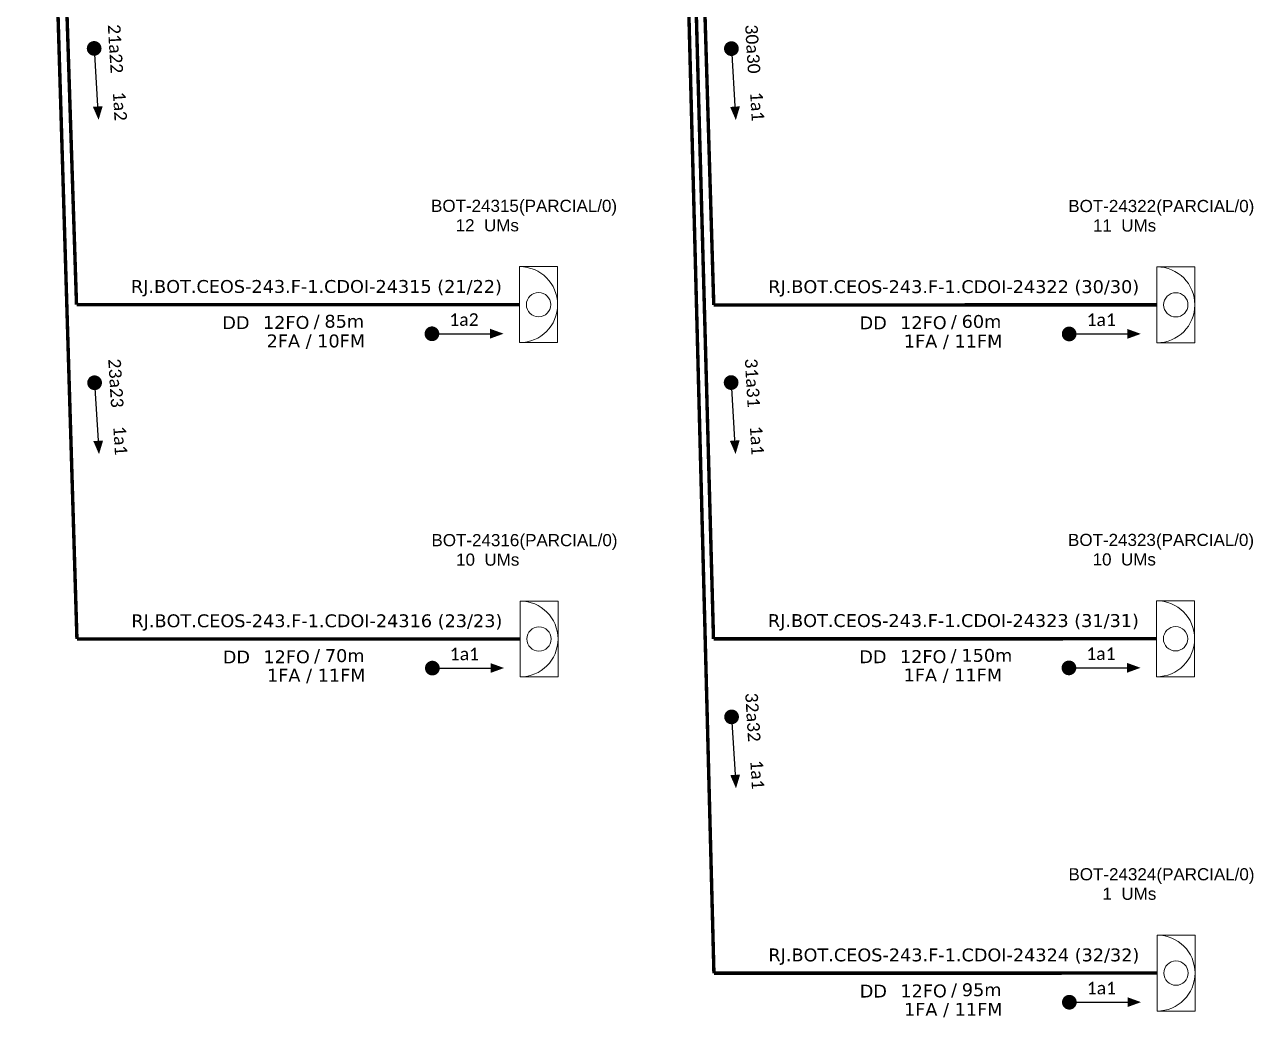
# Model space of a CAD drawing. Header units: metres. Extents: x -1434 to -593, y 563 to 1157.
# Drawn here: x -1179.2 to -1083.2, y 698.2 to 775.8 of the extents above; entities that cross this region are included whole.
import ezdxf
from ezdxf.enums import TextEntityAlignment as Align

# ---------------------------------------------------------------- set-up
doc = ezdxf.new("R2010")
doc.units = ezdxf.units.M
for name, color, linetype, lineweight in [("20.0-LEGENDA DOS CDO'S", 1, 'Continuous', 0), ('20.1-CDO_INTERIOR', 1, 'Continuous', 0), ('40.1-ETIQUETAS', 1, 'Continuous', 20)]:
    doc.layers.add(name, color=color, linetype=linetype, lineweight=lineweight)
doc.layers.add('CAP a instalar', color=1, linetype='Continuous')
doc.layers.add('SETA', color=7, linetype='Continuous')
doc.styles.add('ARIAL', font='arial.ttf')
doc.styles.add('siredit', font='verdana.ttf')
doc.styles.get("Standard").update_dxf_attribs({"font": 'arial.ttf'})

# ---------------------------------------------------------------- blocks, each defined once
blk = doc.blocks.new('CDOI_INT')
at = {"layer": '20.1-CDO_INTERIOR', "color": 0, "lineweight": 18}
blk.add_lwpolyline([(4.25, -4.25), (4.25, 4.25), (0, 4.25), (0, -4.25)], close=True, dxfattribs=at)
blk.add_circle((2.12, 0), 1.36, dxfattribs=at)
blk.add_arc((0, 0), 4.25, 270, 90, dxfattribs=at)
at = {"layer": "20.0-LEGENDA DOS CDO'S", "color": 0, "style": 'ARIAL'}
for tag, p in [('CDO_N', (-0.08, 10.38)), ('SPLITER_1', (21.18, 10.38)), ('SPLITER_2', (21.19, 8.68)), ('SURVEY', (-0.08, 8.2)), ('SAP', (-0.08, 6.23)), ('1:XX', (5.94, -2.22)), ('UMS', (5.94, -4.24))]:
    blk.add_attdef(tag, p, '', height=1.36, dxfattribs=at)
blk.add_attdef('FIBRAS_UTILIZADAS', text='', height=1.36, dxfattribs=at).set_placement((15.34, 10.38), align=Align.CENTER)
blk = doc.blocks.new('ETIQUETA_RS5F')
at = {"layer": '40.1-ETIQUETAS', "color": 0, "style": 'siredit'}
blk.add_text('/', height=1.5, dxfattribs=at).set_placement((1.55, -1.95), align=Align.MIDDLE_RIGHT)
for tag, p in [('ETIQUETA_R_PRIMARIA', (1.18, 4.1)), ('ETIQUETA_R_SECUNDARIA', (1.18, 2.1)), ('F_ATIVAS/F_MORTAS', (1.11, -4.24))]:
    blk.add_attdef(tag, text='', height=1.5, dxfattribs=at).set_placement(p, align=Align.MIDDLE_CENTER)
for tag, p in [('TIPO_CABO', (-6.62, -2.12)), ('CAP_CABO', (0.37, -2.09))]:
    blk.add_attdef(tag, text='', height=1.5, dxfattribs=at).set_placement(p, align=Align.MIDDLE_RIGHT)
blk.add_attdef('METROS', text='', height=1.5, dxfattribs=at).set_placement((2.11, -1.95), align=Align.MIDDLE_LEFT)
for tag, p in [('FUSÃO_1', (0.82, -8.39)), ('FUSÃO_2', (0.82, -10.6)), ('FUSÃO_3', (0.82, -12.93)), ('FUSÃO_4', (0.82, -15.14)), ('FUSÃO_5', (0.82, -17.16))]:
    blk.add_attdef(tag, text='', height=1.5, dxfattribs=at).set_placement(p, align=Align.CENTER)

msp = doc.modelspace()

# ---------------------------------------------------------------- linework, layer by layer
at = {"const_width": 0.575}
for points in [[(-1173.783, 774.215, 1), (-1173.749, 773.642, 1)], [(-1123.99, 774.2, 1), (-1123.955, 773.626, 1)], [(-1147.66, 751.62, 1), (-1147.085, 751.62, 1)], [(-1097.866, 751.604, 1), (-1097.291, 751.604, 1)], [(-1173.75, 748.077, 1), (-1173.715, 747.503, 1)], [(-1124.01, 748.094, 1), (-1123.975, 747.52, 1)], [(-1147.627, 725.481, 1), (-1147.052, 725.481, 1)], [(-1097.886, 725.498, 1), (-1097.311, 725.498, 1)], [(-1123.976, 721.955, 1), (-1123.941, 721.381, 1)], [(-1097.853, 699.359, 1), (-1097.278, 699.359, 1)]]:
    msp.add_lwpolyline(points, format="xyb", close=True, dxfattribs=at)
at = {"layer": 'CAP a instalar', "color": 8, "ltscale": 7, "const_width": 0.268}
for points in [[(-1175.112, 727.751), (-1179.069, 858.323)], [(-1175.145, 753.889), (-1178.569, 858.323)], [(-1125.338, 701.629), (-1129.428, 858.34)], [(-1125.371, 727.768), (-1128.965, 858.34)], [(-1125.351, 753.874), (-1128.51, 858.34)], [(-1175.145, 753.889), (-1140.527, 753.898)], [(-1125.351, 753.874), (-1090.733, 753.883)], [(-1175.112, 727.751), (-1140.494, 727.76)], [(-1125.371, 727.768), (-1090.753, 727.776)], [(-1125.338, 701.629), (-1090.72, 701.638)]]:
    msp.add_lwpolyline(points, dxfattribs=at)
at = {"layer": 'SETA'}
for points in [[(-1173.766, 773.928), (-1173.467, 768.996)], [(-1123.972, 773.913), (-1123.674, 768.981)], [(-1147.373, 751.62), (-1142.431, 751.62)], [(-1097.579, 751.604), (-1092.637, 751.604)], [(-1173.733, 747.79), (-1173.434, 742.857)], [(-1123.992, 747.807), (-1123.694, 742.874)], [(-1147.339, 725.481), (-1142.398, 725.481)], [(-1097.599, 725.498), (-1092.657, 725.498)], [(-1123.959, 721.668), (-1123.66, 716.736)], [(-1097.565, 699.359), (-1092.624, 699.359)]]:
    msp.add_lwpolyline(points, dxfattribs=at)
for points in [[(-1173.101, 769.415), (-1173.42, 768.341), (-1173.866, 769.369)], [(-1123.307, 769.4), (-1123.626, 768.326), (-1124.072, 769.354)], [(-1142.828, 752.01), (-1141.774, 751.627), (-1142.828, 751.244)], [(-1093.034, 751.995), (-1091.981, 751.612), (-1093.034, 751.229)], [(-1173.068, 743.277), (-1173.387, 742.202), (-1173.833, 743.231)], [(-1123.327, 743.294), (-1123.646, 742.219), (-1124.092, 743.247)], [(-1142.794, 725.872), (-1141.741, 725.489), (-1142.794, 725.105)], [(-1093.054, 725.889), (-1092.001, 725.506), (-1093.054, 725.122)], [(-1123.294, 717.155), (-1123.613, 716.081), (-1124.059, 717.109)], [(-1093.02, 699.75), (-1091.967, 699.367), (-1093.02, 698.984)]]:
    msp.add_solid(points, dxfattribs=at)

# ---------------------------------------------------------------- block references
at = {"layer": '20.1-CDO_INTERIOR', "color": 8, "ltscale": 11}
ref = msp.add_blockref('CDOI_INT', (-1140.522, 753.898), dxfattribs=dict(at, xscale=0.6986235969646043, yscale=0.6986235969646043, zscale=0.6986235969646043))
ref.add_attrib('CDO_N', 'BOT-24315', dxfattribs={"layer": "20.0-LEGENDA DOS CDO'S", "color": 8, "height": 0.9503, "style": 'ARIAL'}).set_placement((-1140.58, 761.15), align=Align.RIGHT)
ref.add_attrib('FIBRAS_UTILIZADAS', '    (PARCIAL/0)', dxfattribs={"layer": "20.0-LEGENDA DOS CDO'S", "color": 8, "height": 0.94842, "style": 'ARIAL'}).set_placement((-1137.472, 761.15), align=Align.CENTER)
ref.add_attrib('SURVEY', '12  UMs', dxfattribs={"layer": "20.0-LEGENDA DOS CDO'S", "color": 8, "height": 0.9503, "style": 'ARIAL'}).set_placement((-1140.577, 759.627), align=Align.RIGHT)
ref = msp.add_blockref('CDOI_INT', (-1090.728, 753.883), dxfattribs=dict(at, xscale=0.6986235969646043, yscale=0.6986235969646043, zscale=0.6986235969646043))
ref.add_attrib('CDO_N', 'BOT-24322', dxfattribs={"layer": "20.0-LEGENDA DOS CDO'S", "color": 8, "height": 0.9503, "style": 'ARIAL'}).set_placement((-1090.786, 761.135), align=Align.RIGHT)
ref.add_attrib('FIBRAS_UTILIZADAS', '    (PARCIAL/0)', dxfattribs={"layer": "20.0-LEGENDA DOS CDO'S", "color": 8, "height": 0.94842, "style": 'ARIAL'}).set_placement((-1087.678, 761.135), align=Align.CENTER)
ref.add_attrib('SURVEY', '11  UMs', dxfattribs={"layer": "20.0-LEGENDA DOS CDO'S", "color": 8, "height": 0.9503, "style": 'ARIAL'}).set_placement((-1090.783, 759.612), align=Align.RIGHT)
ref = msp.add_blockref('CDOI_INT', (-1140.489, 727.759), dxfattribs=dict(at, xscale=0.6986235969646043, yscale=0.6986235969646043, zscale=0.6986235969646043))
ref.add_attrib('CDO_N', 'BOT-24316', dxfattribs={"layer": "20.0-LEGENDA DOS CDO'S", "color": 8, "height": 0.9503, "style": 'ARIAL'}).set_placement((-1140.547, 735.012), align=Align.RIGHT)
ref.add_attrib('FIBRAS_UTILIZADAS', '    (PARCIAL/0)', dxfattribs={"layer": "20.0-LEGENDA DOS CDO'S", "color": 8, "height": 0.94842, "style": 'ARIAL'}).set_placement((-1137.438, 735.012), align=Align.CENTER)
ref.add_attrib('SURVEY', '10  UMs', dxfattribs={"layer": "20.0-LEGENDA DOS CDO'S", "color": 8, "height": 0.9503, "style": 'ARIAL'}).set_placement((-1140.543, 733.488), align=Align.RIGHT)
ref = msp.add_blockref('CDOI_INT', (-1090.748, 727.776), dxfattribs=dict(at, xscale=0.6986235969646043, yscale=0.6986235969646043, zscale=0.6986235969646043))
ref.add_attrib('CDO_N', 'BOT-24323', dxfattribs={"layer": "20.0-LEGENDA DOS CDO'S", "color": 8, "height": 0.9503, "style": 'ARIAL'}).set_placement((-1090.806, 735.029), align=Align.RIGHT)
ref.add_attrib('FIBRAS_UTILIZADAS', '    (PARCIAL/0)', dxfattribs={"layer": "20.0-LEGENDA DOS CDO'S", "color": 8, "height": 0.94842, "style": 'ARIAL'}).set_placement((-1087.698, 735.029), align=Align.CENTER)
ref.add_attrib('SURVEY', '10  UMs', dxfattribs={"layer": "20.0-LEGENDA DOS CDO'S", "color": 8, "height": 0.9503, "style": 'ARIAL'}).set_placement((-1090.803, 733.505), align=Align.RIGHT)
ref = msp.add_blockref('CDOI_INT', (-1090.715, 701.638), dxfattribs=dict(at, xscale=0.6986235969646043, yscale=0.6986235969646043, zscale=0.6986235969646043))
ref.add_attrib('CDO_N', 'BOT-24324', dxfattribs={"layer": "20.0-LEGENDA DOS CDO'S", "color": 8, "height": 0.9503, "style": 'ARIAL'}).set_placement((-1090.773, 708.89), align=Align.RIGHT)
ref.add_attrib('FIBRAS_UTILIZADAS', '    (PARCIAL/0)', dxfattribs={"layer": "20.0-LEGENDA DOS CDO'S", "color": 8, "height": 0.94842, "style": 'ARIAL'}).set_placement((-1087.664, 708.89), align=Align.CENTER)
ref.add_attrib('SURVEY', '1  UMs', dxfattribs={"layer": "20.0-LEGENDA DOS CDO'S", "color": 8, "height": 0.9503, "style": 'ARIAL'}).set_placement((-1090.769, 707.367), align=Align.RIGHT)
at = {"layer": '40.1-ETIQUETAS', "color": 8}
ref = msp.add_blockref('ETIQUETA_RS5F', (-1157.19, 753.908), dxfattribs=dict(at, xscale=0.6704489508658391, yscale=0.6704489508658391, zscale=0.6704489508658391))
ref.add_attrib('ETIQUETA_R_SECUNDARIA', 'RJ.BOT.CEOS-243.F-1.CDOI-24315 (21/22)', dxfattribs={"color": 0, "height": 1.00567, "style": 'siredit'}).set_placement((-1156.397, 755.319), align=Align.MIDDLE_CENTER)
ref.add_attrib('TIPO_CABO', 'DD', dxfattribs={"color": 0, "height": 1.0057, "style": 'siredit'}).set_placement((-1161.626, 752.49), align=Align.MIDDLE_RIGHT)
ref.add_attrib('CAP_CABO', '12FO', dxfattribs={"color": 0, "height": 1.0057, "style": 'siredit'}).set_placement((-1156.945, 752.505), align=Align.MIDDLE_RIGHT)
ref.add_attrib('METROS', '85m', dxfattribs={"color": 0, "height": 1.0057, "style": 'siredit'}).set_placement((-1155.774, 752.598), align=Align.MIDDLE_LEFT)
ref.add_attrib('F_ATIVAS/F_MORTAS', '2FA / 10FM', dxfattribs={"color": 0, "height": 1.0057, "style": 'siredit'}).set_placement((-1156.445, 751.062), align=Align.MIDDLE_CENTER)
ref = msp.add_blockref('ETIQUETA_RS5F', (-1107.397, 753.893), dxfattribs=dict(at, xscale=0.6704489508658391, yscale=0.6704489508658391, zscale=0.6704489508658391))
ref.add_attrib('ETIQUETA_R_SECUNDARIA', 'RJ.BOT.CEOS-243.F-1.CDOI-24322 (30/30)', dxfattribs={"color": 0, "height": 1.00567, "style": 'siredit'}).set_placement((-1106.603, 755.304), align=Align.MIDDLE_CENTER)
ref.add_attrib('TIPO_CABO', 'DD', dxfattribs={"color": 0, "height": 1.0057, "style": 'siredit'}).set_placement((-1111.832, 752.475), align=Align.MIDDLE_RIGHT)
ref.add_attrib('CAP_CABO', '12FO', dxfattribs={"color": 0, "height": 1.0057, "style": 'siredit'}).set_placement((-1107.151, 752.49), align=Align.MIDDLE_RIGHT)
ref.add_attrib('METROS', '60m', dxfattribs={"color": 0, "height": 1.0057, "style": 'siredit'}).set_placement((-1105.981, 752.583), align=Align.MIDDLE_LEFT)
ref.add_attrib('F_ATIVAS/F_MORTAS', '1FA / 11FM', dxfattribs={"color": 0, "height": 1.0057, "style": 'siredit'}).set_placement((-1106.651, 751.047), align=Align.MIDDLE_CENTER)
ref = msp.add_blockref('ETIQUETA_RS5F', (-1157.157, 727.77), dxfattribs=dict(at, xscale=0.6704489508658391, yscale=0.6704489508658391, zscale=0.6704489508658391))
ref.add_attrib('ETIQUETA_R_SECUNDARIA', 'RJ.BOT.CEOS-243.F-1.CDOI-24316 (23/23)', dxfattribs={"color": 0, "height": 1.00567, "style": 'siredit'}).set_placement((-1156.364, 729.181), align=Align.MIDDLE_CENTER)
ref.add_attrib('TIPO_CABO', 'DD', dxfattribs={"color": 0, "height": 1.0057, "style": 'siredit'}).set_placement((-1161.592, 726.352), align=Align.MIDDLE_RIGHT)
ref.add_attrib('CAP_CABO', '12FO', dxfattribs={"color": 0, "height": 1.0057, "style": 'siredit'}).set_placement((-1156.911, 726.367), align=Align.MIDDLE_RIGHT)
ref.add_attrib('METROS', '70m', dxfattribs={"color": 0, "height": 1.0057, "style": 'siredit'}).set_placement((-1155.741, 726.46), align=Align.MIDDLE_LEFT)
ref.add_attrib('F_ATIVAS/F_MORTAS', '1FA / 11FM', dxfattribs={"color": 0, "height": 1.0057, "style": 'siredit'}).set_placement((-1156.412, 724.924), align=Align.MIDDLE_CENTER)
ref = msp.add_blockref('ETIQUETA_RS5F', (-1107.417, 727.787), dxfattribs=dict(at, xscale=0.6704489508658391, yscale=0.6704489508658391, zscale=0.6704489508658391))
ref.add_attrib('ETIQUETA_R_SECUNDARIA', 'RJ.BOT.CEOS-243.F-1.CDOI-24323 (31/31)', dxfattribs={"color": 0, "height": 1.00567, "style": 'siredit'}).set_placement((-1106.623, 729.198), align=Align.MIDDLE_CENTER)
ref.add_attrib('TIPO_CABO', 'DD', dxfattribs={"color": 0, "height": 1.0057, "style": 'siredit'}).set_placement((-1111.852, 726.369), align=Align.MIDDLE_RIGHT)
ref.add_attrib('CAP_CABO', '12FO', dxfattribs={"color": 0, "height": 1.0057, "style": 'siredit'}).set_placement((-1107.171, 726.383), align=Align.MIDDLE_RIGHT)
ref.add_attrib('METROS', '150m', dxfattribs={"color": 0, "height": 1.0057, "style": 'siredit'}).set_placement((-1106.001, 726.477), align=Align.MIDDLE_LEFT)
ref.add_attrib('F_ATIVAS/F_MORTAS', '1FA / 11FM', dxfattribs={"color": 0, "height": 1.0057, "style": 'siredit'}).set_placement((-1106.671, 724.941), align=Align.MIDDLE_CENTER)
ref = msp.add_blockref('ETIQUETA_RS5F', (-1107.383, 701.648), dxfattribs=dict(at, xscale=0.6704489508658391, yscale=0.6704489508658391, zscale=0.6704489508658391))
ref.add_attrib('ETIQUETA_R_SECUNDARIA', 'RJ.BOT.CEOS-243.F-1.CDOI-24324 (32/32)', dxfattribs={"color": 0, "height": 1.00567, "style": 'siredit'}).set_placement((-1106.59, 703.059), align=Align.MIDDLE_CENTER)
ref.add_attrib('TIPO_CABO', 'DD', dxfattribs={"color": 0, "height": 1.0057, "style": 'siredit'}).set_placement((-1111.819, 700.23), align=Align.MIDDLE_RIGHT)
ref.add_attrib('CAP_CABO', '12FO', dxfattribs={"color": 0, "height": 1.0057, "style": 'siredit'}).set_placement((-1107.137, 700.245), align=Align.MIDDLE_RIGHT)
ref.add_attrib('METROS', '95m', dxfattribs={"color": 0, "height": 1.0057, "style": 'siredit'}).set_placement((-1105.967, 700.338), align=Align.MIDDLE_LEFT)
ref.add_attrib('F_ATIVAS/F_MORTAS', '1FA / 11FM', dxfattribs={"color": 0, "height": 1.0057, "style": 'siredit'}).set_placement((-1106.638, 698.802), align=Align.MIDDLE_CENTER)

# ---------------------------------------------------------------- texts
at = {"color": 0, "char_height": 0.98333, "width": 14.57628, "attachment_point": 5, "rotation": 273.46389}
for s, insert in [('\\C7;\\fCalibri|b0|i0|c0|p34;21a22', (-1172.103, 773.898)), ('\\C7;\\fCalibri|b0|i0|c0|p34;30a30', (-1122.309, 773.883)), ('\\C7;\\fCalibri|b0|i0|c0|p34;1a2', (-1171.752, 769.404)), ('\\C7;\\fCalibri|b0|i0|c0|p34;1a1', (-1121.958, 769.389)), ('\\C7;\\fCalibri|b0|i0|c0|p34;23a23', (-1172.07, 747.76)), ('\\C7;\\fCalibri|b0|i0|c0|p34;31a31', (-1122.329, 747.777)), ('\\C7;\\fCalibri|b0|i0|c0|p34;1a1', (-1171.719, 743.265)), ('\\C7;\\fCalibri|b0|i0|c0|p34;1a1', (-1121.978, 743.282)), ('\\C7;\\fCalibri|b0|i0|c0|p34;32a32', (-1122.296, 721.638)), ('\\C7;\\fCalibri|b0|i0|c0|p34;1a1', (-1121.945, 717.144))]:
    msp.add_mtext(s, dxfattribs=dict(at, insert=insert))
at = {"color": 0, "char_height": 0.98333, "width": 14.57628, "attachment_point": 5}
for s, insert in [('\\C7;\\fCalibri|b0|i0|c0|p34;1a2', (-1144.869, 752.726)), ('\\C7;\\fCalibri|b0|i0|c0|p34;1a1', (-1095.075, 752.711)), ('\\C7;\\fCalibri|b0|i0|c0|p34;1a1', (-1144.836, 726.588)), ('\\C7;\\fCalibri|b0|i0|c0|p34;1a1', (-1095.095, 726.605)), ('\\C7;\\fCalibri|b0|i0|c0|p34;1a1', (-1095.062, 700.466))]:
    msp.add_mtext(s, dxfattribs=dict(at, insert=insert))

doc.saveas('drawing.dxf')
